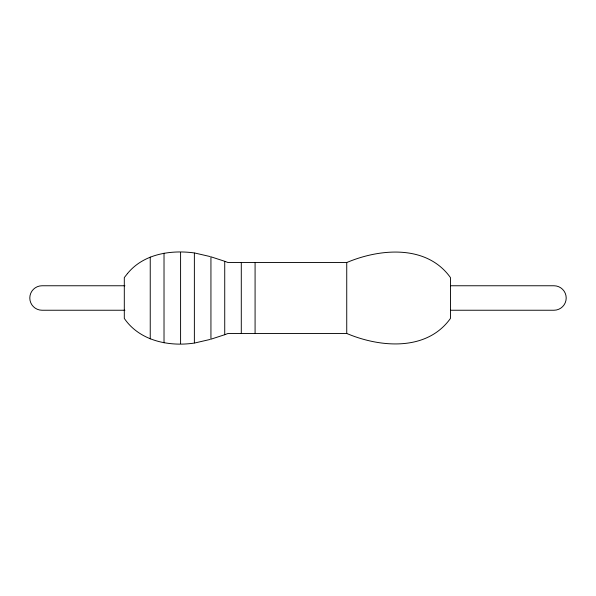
<?xml version="1.0" encoding="UTF-8"?>
<svg xmlns="http://www.w3.org/2000/svg" width="596" height="596" viewBox="0 0 596 596"><rect width="100%" height="100%" fill="white"/><g stroke="black" fill="none" stroke-linecap="round" stroke-linejoin="round"><path stroke-width="0.89" d="M225.072 261.413L228.015 262.538L346.738 262.538C380.241 248.353 426.81 244.457 450.449 277.587L450.449 318.413C426.81 351.543 380.241 347.647 346.738 333.462L228.015 333.462L225.072 334.587M210.075 339.452L194.713 343.005M124.922 285.76L42.04 285.76A12.24 12.24 0 0 0 29.8 298A12.24 12.24 0 0 0 42.04 310.24L124.922 310.24M450.591 285.76L553.96 285.76A12.24 12.24 0 0 1 566.2 298A12.24 12.24 0 0 1 553.96 310.24L450.591 310.24M194.713 252.995L210.075 256.548M346.738 262.538L346.738 333.462M255.081 262.538L255.081 333.462M241.291 262.538L241.291 333.462M180.588 252.443L180.588 343.557M164.019 253.196L164.019 342.804M150.237 257.114L150.237 338.886M127.425 273.631L124.303 277.587L124.303 318.413C139.613 340.897 168.966 346.857 194.37 343.065L194.37 252.935C170.598 249.709 143.375 253.926 127.425 273.631M224.729 334.714L210.939 339.199L210.939 256.801L224.729 261.286L224.729 334.714"/></g></svg>
